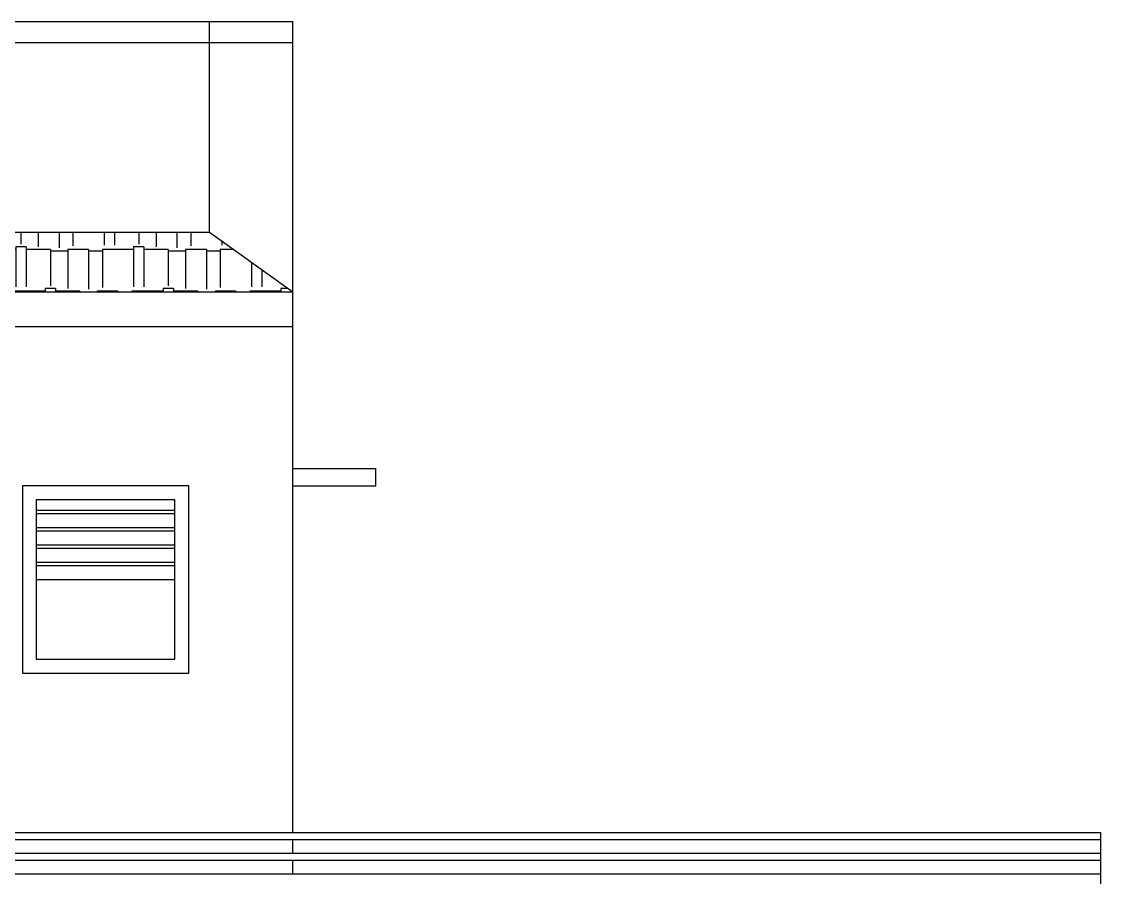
# Model space of a CAD drawing. Header units: inches. Extents: x 3672 to 10975, y -27382 to -746.
# Drawn here: x 4226.1 to 4381.8, y -26650.1 to -26526.6 of the extents above; entities that cross this region are included whole.
import ezdxf

# ---------------------------------------------------------------- set-up
doc = ezdxf.new("R2010")
doc.units = ezdxf.units.IN
doc.header["$LTSCALE"] = 17
doc.header["$MEASUREMENT"] = 0
doc.layers.add('25 BOT BAR', color=12, linetype='Continuous', lineweight=25)
doc.layers.add('OUTLINE', color=1, linetype='Continuous', lineweight=25)

msp = doc.modelspace()

# ---------------------------------------------------------------- hatches: boundary and pattern name
at = {"layer": '25 BOT BAR'}
h = msp.add_hatch(dxfattribs=at)
h.set_pattern_fill('AR-RSHKE', color=8, scale=0.5, angle=180)
h.set_pattern_definition([(180, (-9844.4504, -5697.4846), (-12.75, -6), [3, -2.5, 3.5, -1.5, 4.5, -2]), (180, (-9847.4504, -5697.7346), (-12.75, -6), [2.5, -9.5, 2, -3]), (180, (-9853.4504, -5697.1096), (-12.75, -6), [1.5, -15.5]), (270, (-9844.4504, -5697.4846), (4.25, -6), [5.75, -18.25]), (270, (-9847.4504, -5697.4846), (4.25, -6), [5.625, -18.375]), (270, (-9849.9504, -5697.4846), (4.25, -6), [5.25, -18.75]), (270, (-9853.4504, -5697.1096), (4.25, -6), [5.75, -18.25]), (270, (-9854.9504, -5697.1096), (4.25, -6), [5.75, -18.25]), (270, (-9859.4504, -5697.4846), (4.25, -6), [5.5, -18.5])])
h.paths.add_polyline_path([(4106.78, -26556.97), (4118.78, -26565.6), (4265.27, -26565.6), (4253.27, -26556.97)])

# ---------------------------------------------------------------- linework, layer by layer
for p, q in [((3921.78, -26526.6), (4265.27, -26526.6)), ((4253.27, -26556.97), (4253.27, -26526.6)), ((4265.27, -26570.6), (4265.27, -26526.6)), ((3921.78, -26529.6), (4265.27, -26529.6)), ((4106.78, -26556.97), (4253.27, -26556.97)), ((4253.27, -26556.97), (4265.27, -26565.6)), ((3921.78, -26565.6), (4265.27, -26565.6)), ((4265.27, -26643.6), (4265.27, -26565.6)), ((3921.78, -26570.6), (4265.27, -26570.6)), ((4265.27, -26591.1), (4277.27, -26591.1)), ((4277.27, -26593.6), (4277.27, -26591.1)), ((4265.27, -26593.6), (4277.27, -26593.6)), ((4088.78, -26643.6), (4381.78, -26643.6)), ((4381.78, -26643.6), (4381.78, -26668.97)), ((4088.78, -26644.6), (4381.78, -26644.6)), ((4265.27, -26646.6), (4265.27, -26644.6)), ((4088.78, -26646.6), (4381.78, -26646.6)), ((4088.78, -26647.6), (4381.78, -26647.6)), ((4265.27, -26649.6), (4265.27, -26647.6)), ((4088.78, -26649.6), (4381.78, -26649.6))]:
    msp.add_line(p, q, dxfattribs=at)
at = {"layer": 'OUTLINE', "color": 7}
for p, q in [((4250.27, -26593.6), (4226.27, -26593.6)), ((4226.27, -26593.6), (4226.27, -26620.6)), ((4250.27, -26620.6), (4250.27, -26593.6)), ((4226.27, -26620.6), (4250.27, -26620.6))]:
    msp.add_line(p, q, dxfattribs=at)
at = {"layer": 'OUTLINE', "color": 253, "true_color": 0x9898cc}
for p, q in [((4248.27, -26595.6), (4228.27, -26595.6)), ((4228.27, -26595.6), (4228.27, -26618.6)), ((4248.27, -26618.6), (4248.27, -26595.6)), ((4228.27, -26597.1), (4248.27, -26597.1)), ((4228.27, -26597.6), (4248.27, -26597.6)), ((4228.27, -26599.6), (4248.27, -26599.6)), ((4228.27, -26600.1), (4248.27, -26600.1)), ((4228.27, -26602.1), (4248.27, -26602.1)), ((4228.27, -26602.6), (4248.27, -26602.6)), ((4228.27, -26604.6), (4248.27, -26604.6)), ((4228.27, -26605.1), (4248.27, -26605.1)), ((4228.27, -26607.1), (4248.27, -26607.1)), ((4228.27, -26618.6), (4248.27, -26618.6))]:
    msp.add_line(p, q, dxfattribs=at)

doc.saveas('drawing.dxf')
